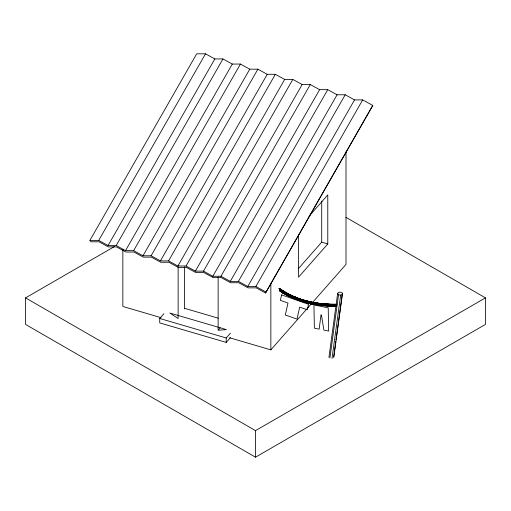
<?xml version="1.0" encoding="UTF-8"?>
<svg xmlns="http://www.w3.org/2000/svg" width="511" height="511" viewBox="0 0 511 511"><rect width="100%" height="100%" fill="white"/><g stroke="black" fill="none" stroke-linecap="round" stroke-linejoin="round"><path stroke-width="0.77" d="M288.485 295.645C287.354 296.808 289.034 293.186 289.015 294.553L283.809 291.666L283.056 293.154L283.362 292.892L279.428 290.325L280.405 289.06L289.047 294.221M289.06 294.33L283.809 291.666M295.211 297.664L295.256 297.095L288.951 294.176M311.09 303.783C310.017 304.377 310.726 301.203 311.429 302.237L302.314 299.836L301.899 301.496L302.435 301.222M333.715 357.738L342.344 294.515L342.396 293.18L340.748 292.177L338.64 292.266L337.662 293.378L328.931 357.4M302.314 299.836L302.742 300.213L294.758 297.383L283.682 291.832M295.269 297.345L288.766 294.336M295.243 297.063C294.623 296.84 293.889 299.312 294.745 298.654M329.921 357.904L338.55 294.675L337.662 293.378M332.009 358.409L340.633 295.179L342.344 294.515M333.766 356.403L335.816 341.386M336.034 339.809L342.396 293.18M329.895 304.3C328.694 304.23 329.371 307.283 330.176 305.821M283.043 293.059L288.281 295.888M283.924 292.005L284.103 291.506M279.313 290.682L279.428 290.325M289.034 294.483L283.899 291.564M329.806 304.281L321.055 303.604C320.199 303.719 320.269 306.159 321.183 305.348M284.078 291.628L279.223 288.3M265.548 292.975L372.787 105.445L362.669 99.907L354.545 99.894L345.206 94.784L337.081 94.778L327.743 89.668L319.618 89.655L310.279 84.545L302.154 84.539L292.816 79.429L284.691 79.416L275.352 74.306L267.227 74.299L257.889 69.189L249.764 69.177L240.425 64.067L232.301 64.054L222.962 58.944L214.837 58.937L205.499 53.827L196.697 53.815L89.91 240.406L90.913 241.78L99.038 241.786L108.377 246.896L116.502 246.909L125.84 252.019L133.965 252.032L143.304 257.135L151.428 257.148L160.767 262.258L168.892 262.271L178.23 267.381L186.355 267.387L195.694 272.497L203.819 272.51L213.157 277.62L221.282 277.626L230.621 282.736L238.746 282.749L248.084 287.859L256.209 287.865L265.548 292.975L372.787 105.445M89.91 240.406L98.712 240.413L205.499 53.827M98.712 240.413L108.051 245.523L214.837 58.937M108.051 245.523L116.176 245.536L222.962 58.944M116.176 245.536L125.514 250.645L232.301 64.054M125.514 250.645L133.639 250.658L240.425 64.067M133.639 250.658L142.978 255.762L249.764 69.177M142.978 255.762L151.103 255.775L257.889 69.189M151.103 255.775L160.441 260.885L267.227 74.299M160.441 260.885L168.566 260.897L275.352 74.306M168.566 260.897L177.905 266.007L284.691 79.416M177.905 266.007L186.03 266.014L292.816 79.429M186.03 266.014L195.368 271.124L302.154 84.539M195.368 271.124L203.487 271.137L310.279 84.545M203.487 271.137L212.832 276.247L319.618 89.655M212.832 276.247L220.95 276.253L327.743 89.668M220.95 276.253L230.295 281.363L337.081 94.778M230.295 281.363L238.413 281.376L345.206 94.784M238.413 281.376L247.758 286.486L354.545 99.894M247.758 286.486L255.877 286.499L362.669 99.907M230.442 337.599L226.226 342.396L159.719 322.895L159.719 318.474L163.935 313.677M308.989 216.306L327.781 194.934L327.781 243.932L298.545 277.173L298.545 234.498M218.657 329.633L220.235 327.838M226.226 342.396L226.226 337.969L230.442 333.178M298.22 268.863L321.713 242.157L321.713 201.059M229.65 337.784L270.849 349.863L311.32 303.847M312.368 302.653L346.004 264.411L346.004 151.85M345.96 217.341L485.45 297.875L485.45 324.421L255.5 457.185L25.55 324.421L25.55 297.875L114.63 246.443M25.55 297.875L255.5 430.632L485.45 297.875M302.518 299.689L311.301 302.014M336.877 304.269L320.78 303.751M336.73 304.352C325.079 304.792 313.364 303.393 302.199 299.995M329.454 304.518L336.64 304.447M329.384 304.652L336.577 304.556M336.519 304.703L320.601 304.051L310.752 302.416M336.493 304.78L329.301 304.888L320.525 304.3M329.282 304.978L336.455 304.952M336.442 305.041C324.798 305.418 313.134 303.802 301.982 300.462M336.43 305.131C316.635 305.648 296.246 301.094 279.709 289.89M336.43 305.22L320.48 304.569L310.592 302.927M336.43 305.31C316.59 305.891 296.233 301.126 279.658 289.967M336.442 305.495C316.584 305.84 296.156 301.394 279.606 290.037M336.455 305.584L329.276 305.61L320.467 304.843M336.474 305.674L320.48 305.022L310.554 303.374M336.685 305.763C318.129 306.345 299.19 302.257 283.222 292.592M329.34 305.865L336.059 305.878M329.391 305.987L336.066 306.032M329.461 306.108L336.149 306.134M329.538 306.191L336.327 306.242M320.876 303.668L329.94 304.326M329.416 304.582L320.64 303.981L310.784 302.346L302.116 300.136M329.327 304.805C311.966 303.975 294.374 299.491 279.868 289.667M320.512 305.188L330.112 305.968M320.55 305.31L330.074 306.032M320.608 305.425L330.004 306.127M320.678 305.514L329.908 306.21M321.055 303.604L310.892 302.167M311.11 301.982L321.176 303.649M310.982 302.071L321.285 303.77M320.55 304.217C309.404 302.921 298.462 299.887 288.415 294.86M320.474 304.933C309.315 303.349 298.283 300.442 288.191 295.345M321.151 305.393L310.573 303.54L301.848 301.235L310.599 303.655L321.112 305.444M310.637 303.77L321.068 305.495M310.726 303.885L320.927 305.578M338.55 294.675L340.633 295.179M302.403 299.753L311.384 302.129M302.244 299.931L311.448 302.308M310.688 302.576L302.046 300.296L294.636 297.613M301.86 300.992L310.554 303.291M301.867 301.407L310.956 303.892M301.918 301.535L310.912 303.917M321.713 242.157L327.781 243.932M184.58 308.318L218.197 318.174M160.991 317.65L122.844 306.466L122.844 249.272M159.719 318.474L226.226 337.969M295.083 297.019L302.71 299.829M294.968 297.108L302.729 299.88M294.924 297.159L302.742 300.008M294.847 297.249L302.748 300.129M302.736 300.296C294.713 297.741 286.92 294.323 279.971 289.526M294.464 298.034L301.905 300.73M294.362 298.443L301.848 301.158M302.32 301.401L294.349 298.52L283.12 292.809M302.231 301.496L294.342 298.628L288.089 295.69M294.355 298.731L302.148 301.567M294.419 298.846L302.001 301.599M288.849 294.247L295.275 297.185M294.879 297.21L288.689 294.425L280.022 289.456M288.645 294.489L294.802 297.313M294.56 297.772L288.376 294.936L279.76 289.814M294.374 298.367L283.151 292.739M288.07 295.805L294.534 298.846M288.083 295.914L294.502 298.858M255.877 286.499L266.001 292.03M288.504 294.7L279.919 289.596M288.223 295.269L279.555 290.114L283.183 292.669M283.094 292.88L288.364 295.799M283.037 293.09L288.178 295.952M280.245 289.194L284.065 291.679M284.046 291.724L279.063 288.479M283.777 291.704L279.032 288.517M279.389 290.389L283.33 292.931M279.357 290.452L283.247 293.033M279.293 290.58L283.203 293.071M279.268 290.644L283.113 293.148M279.153 288.376L280.284 289.149M270.849 283.132L270.849 349.863M255.5 430.632L255.5 457.185M218.133 277L218.133 330.234L226.399 329.608L169.863 313.032L178.128 318.506L178.128 266.863M184.439 266.831L184.439 308.944M321.004 315.025L319.139 329.129L314.374 328.164L313.933 304.933L328.215 307.833L328.656 331.064L323.897 330.1L321.476 315.121L321.004 315.025M281.606 294.853L280.373 300.366L287.993 303.036L285.323 315L297.025 319.094L299.695 307.13L307.315 309.8L308.548 304.288L281.606 294.853"/></g></svg>
